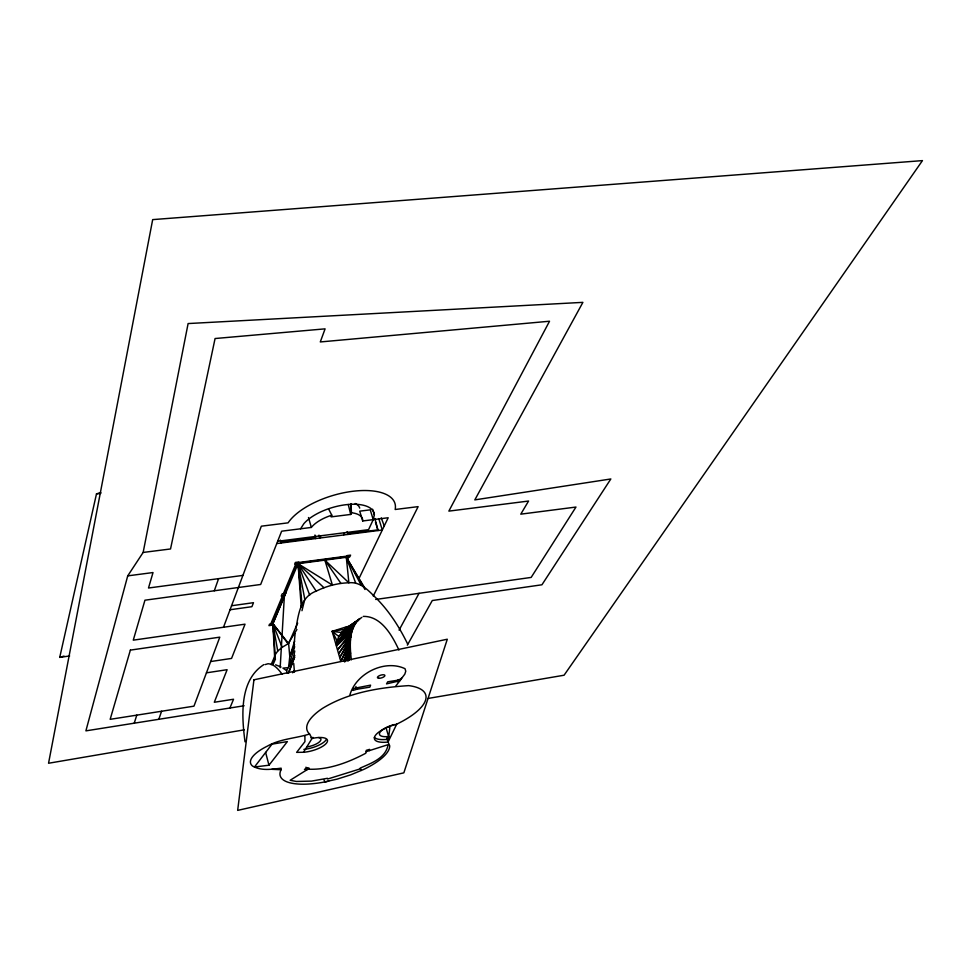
<?xml version="1.0" encoding="UTF-8"?>
<svg xmlns="http://www.w3.org/2000/svg" width="971" height="971" viewBox="0 0 971 971"><rect width="100%" height="100%" fill="white"/><g stroke="black" fill="none" stroke-linecap="round" stroke-linejoin="round"><path stroke-width="1.46" d="M350.871 504.944L350.713 514.436L331.075 516.888L331.803 515.2L328.599 508.938M351.332 659.843C349.742 645.691 348.164 626.21 361.843 617.398M281.08 769.724L281.153 768.182C271.734 769.311 261.211 771.071 252.569 766.07A39.52 13.582 -15.7 0 1 267.438 746.092C280.449 738.7 295.924 738.397 309.567 733.991A61.889 21.823 -16.5 0 1 322.603 708.332C348.371 692.529 378.969 687.553 408.657 685.623A61.889 21.823 -16.5 0 1 396.702 724.16L388.06 742.038L389.711 745.825A56.864 19.056 -16.2 0 1 363.494 769.518L350.749 774.822L336.986 779.167L323.076 782.262A56.864 19.056 -16.2 0 1 281.08 769.724L271.856 769.311M280.17 667.696L284.515 593.56M293.764 648.094L295.099 633.626M369.405 750.619L369.538 749.369L366.261 750.352L365.8 753.229C348.334 762.514 328.016 770.209 307.989 769.166M389.881 727.352L388.06 742.038A22.916 7.792 -16.8 0 1 374.782 736.431A22.916 7.792 -16.8 0 1 396.702 724.16M340.797 661.421L350.543 639.816L339.741 657.501L350.956 636.964L338.697 653.58L351.381 634.112L337.641 649.672L352.072 631.587L336.597 645.764C336.427 632.849 349.184 626.161 358.36 619.886L345.13 629.232L332.167 631.332L340.797 661.421L350.397 642.948L343.54 661.3M296.92 629.511L288.084 643.773L272.887 623.649L275.206 654.721L274.684 658.071L272.887 623.649L288.618 643.542L289.771 656.517L288.666 666.931L294.686 646.686M293.108 659.625L294.771 650.983M244.134 705.759L85.897 730.86L127.723 575.864L143.15 552.438L188.107 323.561L582.903 302.357L474.819 499.883L610.832 478.97L541.939 584.785L432.277 600.527L407.335 645.169M296.009 628.395C298.413 614.158 300.549 596.825 316.194 591.145C326.365 586.132 337.52 583.098 348.88 582.782C359.586 581.58 367.317 589.288 374.236 596.255C388.412 609.824 399.13 626.513 407.674 644.076M349.026 660.183L350.507 652.791L348.019 661.19M347.108 660.656L350.252 646.091L343.734 661.372M344.717 662.016L345.166 660.013L347.727 659.527M69.645 655.959L59.729 657.391L96.493 493.851L100.85 492.673M277.657 541.296L368.543 529.668L373.24 519.643L374.345 514.836L372.609 509.229M301.969 610.71L304.797 599.338L298.061 563.69L332.398 585.064L324.872 560.133L348.88 582.782L346.307 557.281L347.084 555.582L350.604 555.121L349.827 556.82L294.65 564.139L295.366 562.44L298.777 561.991L272.244 625.166L268.931 625.64L269.562 624.122L272.985 623.637L285.959 592.444M345.64 661.336L350.252 646.091M294.626 641.163L289.771 656.517L294.589 644.623M134.229 723.189L136.79 715.142M158.819 719.293L161.574 711.245M356.709 689.289L352.91 690.454L353.371 688.5L370.606 685.138L369.878 687.14L356.709 689.289L355.896 686.473M214.3 590.781L218.584 578.655M288.557 673.352L294.662 656.966L288.229 673.097M223.5 627.254L261.333 526.185L288.084 522.847A57.362 25.392 -16.6 0 1 352.643 491.302A57.362 25.392 -16.6 0 1 395.161 509.496L418.137 506.631L373.252 596.036M229.921 708.017L233.538 699.241L214.3 702.264L227.117 669.699L206.447 672.83M270.775 623.952L282.464 595.976L283.568 595.83M283.411 593.706L295.839 563.981M271.844 623.795L296.968 563.835M315.466 538.589L314.956 534.997M320.77 535.786L319.799 538.031L318.961 535.13M271.115 664.65L275.194 655.279M272.135 664.504L275.048 657.804M273.13 664.346L275.473 658.993M288.618 643.542L297.672 623.091M350.992 503.731L351.466 512.749L350.713 514.436L348.261 504.495M343.649 534.972L344.669 532.727M346.914 560.983L348.771 556.953M378.047 530.554L374.952 518.587M358.857 578.765L388.194 517.749L362.705 520.966A28.377 12.489 -16.5 0 0 351.466 512.749M387.004 737.839L388.06 742.038L387.259 739.332L388.618 736.516L386.167 728.177M304.918 735.945L304.918 741.65L296.641 752.367L303.51 752.27L312.019 738.47L309.567 733.991M349.827 695.2C355.847 673.267 384.892 659.078 405.028 668.703L405.769 671.216L404.81 674.165L395.695 686.194M287.319 673.158L286.579 670.573L294.808 655.401M399.057 630.155L419.059 593.317M300.573 528.807L303.874 523.66A38.573 17.017 -16.5 0 1 345.518 504.762A38.573 17.017 -16.5 0 1 374.345 514.836M398.826 681.387L400.076 679.469A27.115 11.81 -18.1 0 0 402.067 677.564M275.206 654.721L277.742 651.056L282.136 647.317L288.084 643.773M268.967 765.221L287.38 741.589L272.001 744.15L254.487 766.993L268.967 765.221L265.617 752.416M357.886 620.797L359.755 618.563L349.39 626.768L346.526 626.817L332.167 631.332L337.192 641.006L353.687 626.89L336.888 643.385L352.752 629.05L336.597 645.764M292.599 672.782L294.48 670.67M337.192 641.006L354.633 624.729L338.879 636.515L332.167 631.332L341.561 632.534L355.799 622.969L338.879 636.515M341.561 632.534L356.976 621.209L345.13 629.232L346.526 626.817L352.303 625.64M263.869 664.601C239.048 680.368 241.658 716.44 245.02 741.808M366.31 751.603L388.109 744.66C385.839 758.266 371.153 763.194 360.205 768.097L361.273 770.44M360.508 768.777L327.737 778.997L327.385 778.317L311.473 781.109L296.289 781.461L290.147 780.271L309.324 768.328L307.661 767.648L304.481 769.372L306.715 769.954L305.962 767.175M328.781 781L325.103 782.141L324.047 780.138M59.729 657.391L64.037 656.08M265.204 664.577L268.13 663.727C274.441 664.091 278.616 669.662 282.197 674.238M363.251 616.403C381.385 615.966 392.296 635.774 398.947 650.072M398.171 680.149L387.708 681.812L386.543 683.887L397.515 681.302M244.304 729.828L48.55 763.255L152.678 219.616L922.45 160.616L564.078 675.221L428.102 698.44M210.671 661.542L231.559 658.423L245.032 624.171L133.27 640.156L144.946 600.199L260.665 584.481L281.639 531.186L311.363 527.435A28.365 12.477 -16.5 0 1 331.803 515.2M375.704 599.459L531.161 577.417L575.973 507.056L520.784 514.157L528.564 501.048L448.845 511.122L549.537 321.231L320.284 341.95L325.091 328.853L215.077 338.527L170.532 548.967L143.15 552.438M231.547 605.746L253.492 602.688L251.914 606.693L230.054 609.752M285.583 593.402L282.173 593.876L281.226 596.145L284.612 595.684M242.908 575.402L148.502 588.013L153.017 572.55L127.723 575.864M298.546 562.537L346.841 556.14M298.303 563.107L346.574 556.699M315.781 537.837L281.469 542.243L281.165 542.983L280.364 540.119M378.411 529.814L348.286 533.674L347.946 534.426L347.108 531.598M276.771 543.554L382.295 530.008L378.775 518.587M96.493 493.851L100.778 493.353M288.338 667.635L282.925 668.121L286.579 670.573M275.618 664.819L281.08 667.016M323.962 587.71L298.061 563.69L301.265 607.361L301.945 603.513L298.061 563.69L316.194 591.145M324.872 560.133L340.906 583.377M364.477 587.491L346.307 557.281L355.762 583.316M364.999 589.518L346.307 557.281L348.371 562.816M361.078 584.93L346.307 557.281L349.621 563.957M282.136 647.317L272.887 623.649L273.288 628.116M381.215 517.834L384.261 525.93M309.664 595.114L298.061 563.69L298.534 568.108M375.461 522.143L377.622 529.159M373.24 519.643L370.242 509.848L359.719 511.159L362.705 520.966M308.487 517.519L311.363 527.435M277.742 651.056L272.887 623.649L273.385 626.55M298.85 571.057L299.481 576.944M300.112 582.843L300.585 587.261M273.555 631.089L274.344 640.023M293.74 663.472L294.456 672.235M355.204 503.512A27.334 12.174 -16.5 0 1 359.719 508.112M312.019 738.47A17.272 5.947 -15.9 0 1 326.948 742.499A17.272 5.947 -15.9 0 1 303.51 752.27M326.147 739.781A17.26 5.972 -15.9 0 1 303.874 749.394M318.67 737.511A11.531 3.993 -15.9 0 1 319.18 742.123A11.531 3.993 -15.9 0 1 307.334 746.857M310.902 737.839A11.531 3.993 -15.9 0 1 313.135 737.45M388.618 736.516A15.318 5.231 -16.8 0 1 379.43 733.663A15.318 5.231 -16.8 0 1 389.881 725.956M390.985 725.555A15.318 5.231 -16.8 0 1 394.372 724.536M387.259 739.332A22.903 7.817 -16.8 0 1 374.345 737.377M253.941 679.797L237.664 810.384L403.851 772.843L447.303 639.221L253.941 679.797M130.369 650.109L110.16 719.329L193.969 706.16L219.798 637.158L130.369 650.109M398.401 679.736L397.333 681.63L399.324 681.302L400.877 679.348L398.401 679.736M378.957 678.28A3.884 1.42 -16.8 0 0 384.892 675.719A3.884 1.42 -16.8 0 0 379.661 675.549A3.884 1.42 -16.8 0 0 378.957 678.28"/></g></svg>
